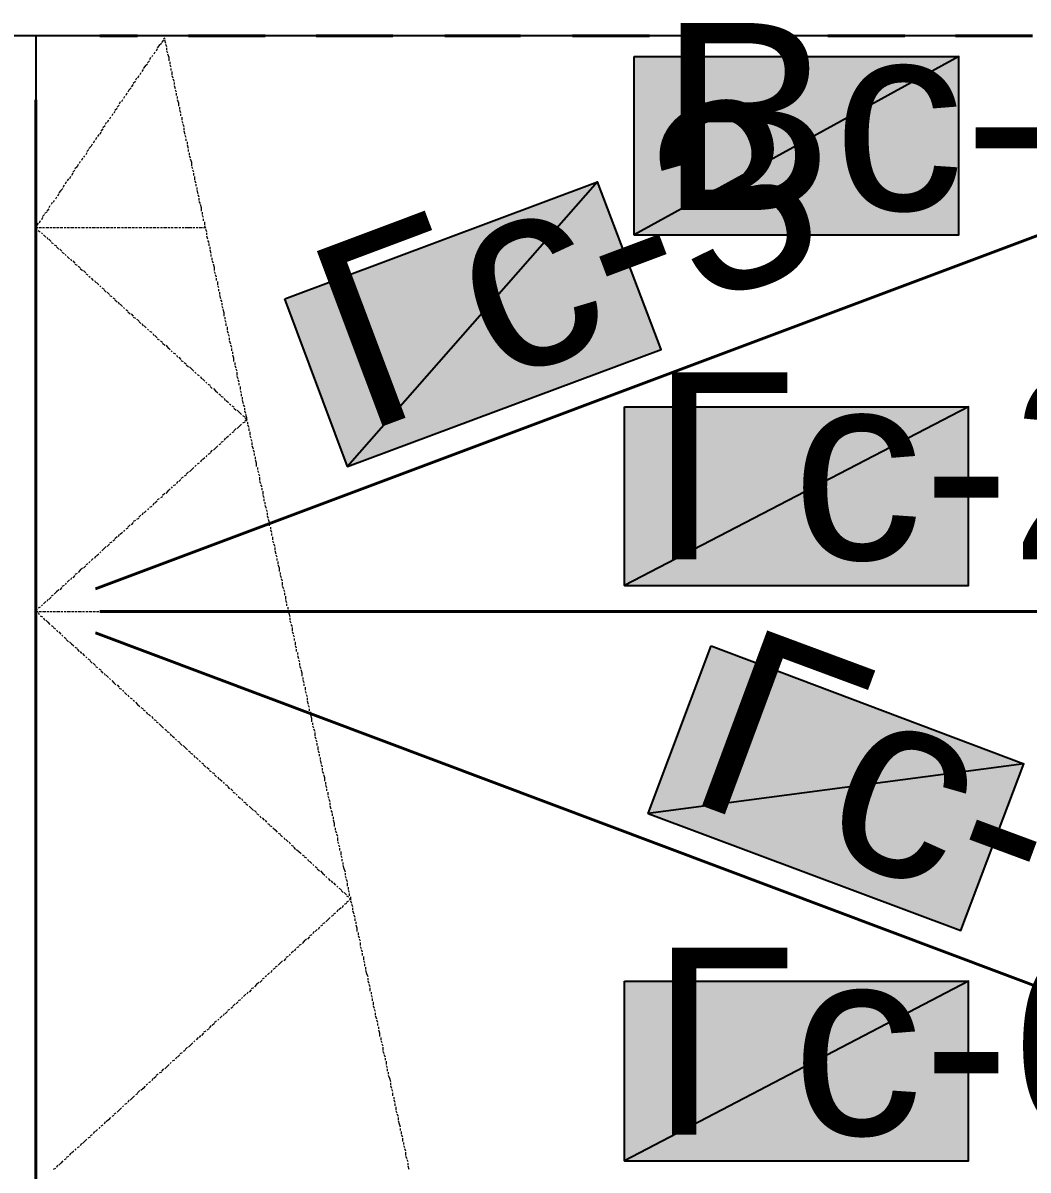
# Model space of a CAD drawing. Extents: x 8 to 21351, y 0 to 420.
# Drawn here: x 15902.33 to 15922, y 376.8 to 399.25 of the extents above; entities that cross this region are included whole.
import ezdxf

# ---------------------------------------------------------------- set-up
doc = ezdxf.new("R2010")
doc.units = 0
doc.styles.add('TEYPDFCAD_TEXT', font='arial.ttf')

msp = doc.modelspace()

# ---------------------------------------------------------------- hatches: boundary and pattern name
at = {"true_color": 0xffffff}
h = msp.add_hatch(color=0, dxfattribs=at)
h.paths.add_polyline_path([(15914.293, 398.589), (15920.643, 398.589), (15914.293, 395.097)])
h.paths.add_polyline_path([(15920.643, 398.589), (15914.293, 395.097), (15920.643, 395.097)])
h = msp.add_hatch(color=0, dxfattribs=at)
h.paths.add_polyline_path([(15907.456, 393.848), (15913.574, 396.134), (15908.684, 390.567)])
h.paths.add_polyline_path([(15913.574, 396.134), (15908.684, 390.567), (15914.822, 392.853)])
h = msp.add_hatch(color=0, dxfattribs=at)
h.paths.add_polyline_path([(15914.103, 391.731), (15920.834, 391.731), (15914.103, 388.239)])
h.paths.add_polyline_path([(15920.834, 391.731), (15914.103, 388.239), (15920.834, 388.239)])
h = msp.add_hatch(color=0, dxfattribs=at)
h.paths.add_polyline_path([(15915.796, 387.054), (15921.913, 384.746), (15914.568, 383.773)])
h.paths.add_polyline_path([(15921.913, 384.746), (15914.568, 383.773), (15920.686, 381.487)])
h = msp.add_hatch(color=0, dxfattribs=at)
h.paths.add_polyline_path([(15914.103, 380.492), (15920.834, 380.492), (15914.103, 376.978)])
h.paths.add_polyline_path([(15920.834, 380.492), (15914.103, 376.978), (15920.834, 376.978)])

# ---------------------------------------------------------------- linework, layer by layer
at = {"color": 7, "lineweight": 25}
for p, q in [((15918.082, 398.992), (15898.08, 398.992)), ((15902.588, 398.992), (15902.588, 385.593)), ((15920.58, 398.992), (15919.585, 398.992)), ((15902.588, 384.09), (15902.588, 383.074)), ((15902.588, 381.593), (15902.588, 361.59))]:
    msp.add_line(p, q, dxfattribs=at)
at = {"color": 7, "lineweight": 40}
for p, q in [((15904.578, 398.992), (15903.837, 398.992)), ((15907.075, 398.992), (15905.573, 398.992)), ((15909.573, 398.992), (15908.07, 398.992)), ((15912.071, 398.992), (15910.589, 398.992)), ((15914.59, 398.992), (15913.087, 398.992)), ((15917.087, 398.992), (15915.584, 398.992)), ((15919.585, 398.992), (15918.082, 398.992)), ((15922.083, 398.992), (15920.58, 398.992)), ((15931.417, 398.547), (15903.752, 388.175)), ((15902.588, 397.743), (15902.588, 310.219)), ((15931.332, 387.731), (15903.837, 387.731)), ((15931.417, 376.915), (15903.752, 387.308))]:
    msp.add_line(p, q, dxfattribs=at)
at = {"color": 7, "lineweight": 5}
for p, q in [((15905.086, 398.907), (15905.043, 398.865)), ((15905.107, 398.949), (15905.086, 398.928)), ((15905.107, 398.928), (15905.107, 398.949)), ((15905.128, 398.843), (15905.107, 398.907)), ((15904.916, 398.674), (15904.895, 398.632)), ((15904.959, 398.738), (15904.938, 398.695)), ((15905.001, 398.801), (15904.959, 398.759)), ((15905.043, 398.843), (15905.001, 398.801)), ((15905.149, 398.78), (15905.128, 398.822)), ((15905.149, 398.716), (15905.149, 398.759)), ((15905.17, 398.653), (15905.149, 398.695)), ((15904.768, 398.441), (15904.726, 398.399)), ((15904.811, 398.505), (15904.768, 398.462)), ((15904.832, 398.568), (15904.811, 398.526)), ((15904.874, 398.611), (15904.853, 398.589)), ((15905.192, 398.568), (15905.17, 398.632)), ((15905.192, 398.505), (15905.192, 398.568)), ((15905.213, 398.441), (15905.213, 398.484)), ((15904.641, 398.272), (15904.62, 398.23)), ((15904.684, 398.335), (15904.662, 398.293)), ((15904.726, 398.399), (15904.684, 398.357)), ((15905.234, 398.378), (15905.213, 398.42)), ((15905.234, 398.314), (15905.234, 398.357)), ((15905.255, 398.23), (15905.255, 398.293)), ((15904.493, 398.039), (15904.451, 397.997)), ((15904.535, 398.103), (15904.493, 398.06)), ((15904.557, 398.166), (15904.535, 398.124)), ((15904.599, 398.209), (15904.578, 398.166)), ((15905.276, 398.166), (15905.255, 398.209)), ((15905.297, 398.103), (15905.276, 398.145)), ((15905.297, 398.039), (15905.297, 398.081)), ((15905.319, 397.954), (15905.297, 398.018)), ((15904.324, 397.806), (15904.303, 397.764)), ((15904.366, 397.87), (15904.345, 397.827)), ((15904.408, 397.933), (15904.387, 397.891)), ((15904.451, 397.976), (15904.408, 397.933)), ((15905.34, 397.891), (15905.319, 397.933)), ((15905.34, 397.827), (15905.34, 397.87)), ((15905.361, 397.764), (15905.361, 397.806)), ((15904.176, 397.574), (15904.133, 397.531)), ((15904.218, 397.637), (15904.176, 397.595)), ((15904.239, 397.7), (15904.218, 397.658)), ((15904.281, 397.743), (15904.26, 397.7)), ((15905.382, 397.679), (15905.361, 397.743)), ((15905.382, 397.616), (15905.382, 397.679)), ((15905.403, 397.552), (15905.403, 397.595)), ((15904.006, 397.341), (15903.985, 397.298)), ((15904.049, 397.404), (15904.027, 397.362)), ((15904.091, 397.468), (15904.07, 397.425)), ((15904.133, 397.51), (15904.112, 397.489)), ((15905.424, 397.489), (15905.403, 397.531)), ((15905.424, 397.425), (15905.424, 397.468)), ((15905.446, 397.341), (15905.446, 397.404)), ((15905.467, 397.277), (15905.446, 397.319)), ((15903.858, 397.108), (15903.837, 397.065)), ((15903.9, 397.171), (15903.858, 397.129)), ((15903.943, 397.235), (15903.9, 397.192)), ((15903.964, 397.298), (15903.943, 397.256)), ((15905.488, 397.214), (15905.467, 397.256)), ((15905.488, 397.15), (15905.488, 397.192)), ((15905.509, 397.065), (15905.488, 397.129)), ((15903.689, 396.875), (15903.668, 396.833)), ((15903.731, 396.938), (15903.71, 396.896)), ((15903.773, 397.002), (15903.752, 396.96)), ((15903.816, 397.065), (15903.795, 397.023)), ((15905.53, 397.002), (15905.509, 397.044)), ((15905.53, 396.938), (15905.53, 396.981)), ((15905.551, 396.875), (15905.551, 396.917)), ((15903.583, 396.706), (15903.562, 396.663)), ((15903.625, 396.769), (15903.583, 396.727)), ((15903.668, 396.833), (15903.625, 396.79)), ((15905.573, 396.79), (15905.551, 396.854)), ((15905.573, 396.727), (15905.573, 396.769)), ((15905.594, 396.663), (15905.594, 396.706)), ((15903.392, 396.43), (15903.35, 396.388)), ((15903.414, 396.473), (15903.392, 396.43)), ((15903.456, 396.536), (15903.435, 396.494)), ((15903.498, 396.6), (15903.477, 396.557)), ((15903.541, 396.642), (15903.519, 396.621)), ((15905.615, 396.6), (15905.594, 396.642)), ((15905.636, 396.515), (15905.615, 396.579)), ((15905.636, 396.452), (15905.636, 396.515)), ((15905.657, 396.388), (15905.636, 396.43)), ((15903.223, 396.198), (15903.202, 396.155)), ((15903.265, 396.24), (15903.244, 396.198)), ((15903.308, 396.303), (15903.287, 396.261)), ((15903.35, 396.367), (15903.308, 396.325)), ((15905.678, 396.325), (15905.657, 396.367)), ((15905.678, 396.261), (15905.678, 396.303)), ((15905.7, 396.176), (15905.7, 396.24)), ((15903.117, 396.007), (15903.075, 395.965)), ((15903.138, 396.071), (15903.117, 396.028)), ((15903.181, 396.134), (15903.16, 396.092)), ((15905.721, 396.113), (15905.7, 396.155)), ((15905.721, 396.049), (15905.721, 396.092)), ((15905.742, 395.986), (15905.742, 396.028)), ((15902.948, 395.774), (15902.927, 395.732)), ((15902.99, 395.838), (15902.969, 395.796)), ((15903.033, 395.901), (15903.011, 395.859)), ((15903.075, 395.965), (15903.033, 395.923)), ((15905.763, 395.901), (15905.742, 395.965)), ((15905.784, 395.838), (15905.763, 395.88)), ((15905.784, 395.774), (15905.784, 395.817)), ((15905.805, 395.711), (15905.784, 395.753)), ((15902.8, 395.541), (15902.757, 395.52)), ((15902.842, 395.605), (15902.8, 395.563)), ((15902.863, 395.668), (15902.842, 395.626)), ((15902.906, 395.732), (15902.884, 395.69)), ((15905.827, 395.626), (15905.805, 395.69)), ((15905.827, 395.563), (15905.827, 395.626)), ((15905.848, 395.499), (15905.848, 395.541)), ((15902.63, 395.33), (15902.609, 395.288)), ((15902.673, 395.372), (15902.652, 395.33)), ((15902.715, 395.436), (15902.694, 395.393)), ((15902.757, 395.499), (15902.715, 395.457)), ((15905.869, 395.436), (15905.848, 395.478)), ((15905.869, 395.372), (15905.869, 395.414)), ((15905.89, 395.288), (15905.89, 395.351)), ((15902.588, 395.266), (15902.588, 395.245)), ((15902.588, 395.245), (15902.609, 395.203)), ((15902.588, 395.203), (15902.588, 395.245)), ((15902.588, 395.245), (15902.63, 395.245)), ((15902.588, 395.139), (15902.588, 395.182)), ((15902.588, 395.055), (15902.588, 395.118)), ((15902.63, 395.182), (15902.673, 395.16)), ((15902.652, 395.245), (15902.694, 395.245)), ((15902.694, 395.139), (15902.715, 395.118)), ((15902.715, 395.245), (15902.757, 395.245)), ((15902.736, 395.097), (15902.779, 395.055)), ((15902.779, 395.245), (15902.842, 395.245)), ((15902.863, 395.245), (15902.906, 395.245)), ((15902.927, 395.245), (15902.969, 395.245)), ((15902.99, 395.245), (15903.033, 395.245)), ((15903.054, 395.245), (15903.117, 395.245)), ((15903.138, 395.245), (15903.181, 395.245)), ((15903.202, 395.245), (15903.244, 395.245)), ((15903.265, 395.245), (15903.329, 395.245)), ((15903.35, 395.245), (15903.392, 395.245)), ((15903.414, 395.245), (15903.456, 395.245)), ((15903.477, 395.245), (15903.541, 395.245)), ((15903.562, 395.245), (15903.604, 395.245)), ((15903.625, 395.245), (15903.668, 395.245)), ((15903.689, 395.245), (15903.752, 395.245)), ((15903.773, 395.245), (15903.816, 395.245)), ((15903.837, 395.245), (15903.879, 395.245)), ((15903.9, 395.245), (15903.943, 395.245)), ((15903.964, 395.245), (15904.027, 395.245)), ((15904.049, 395.245), (15904.091, 395.245)), ((15904.112, 395.245), (15904.154, 395.245)), ((15904.176, 395.245), (15904.239, 395.245)), ((15904.26, 395.245), (15904.303, 395.245)), ((15904.324, 395.245), (15904.366, 395.245)), ((15904.387, 395.245), (15904.451, 395.245)), ((15904.472, 395.245), (15904.514, 395.245)), ((15904.535, 395.245), (15904.578, 395.245)), ((15904.599, 395.245), (15904.662, 395.245)), ((15904.684, 395.245), (15904.726, 395.245)), ((15904.747, 395.245), (15904.789, 395.245)), ((15904.811, 395.245), (15904.853, 395.245)), ((15904.874, 395.245), (15904.938, 395.245)), ((15904.959, 395.245), (15905.001, 395.245)), ((15905.022, 395.245), (15905.065, 395.245)), ((15905.086, 395.245), (15905.149, 395.245)), ((15905.17, 395.245), (15905.213, 395.245)), ((15905.234, 395.245), (15905.276, 395.245)), ((15905.297, 395.245), (15905.361, 395.245)), ((15905.382, 395.245), (15905.424, 395.245)), ((15905.446, 395.245), (15905.488, 395.245)), ((15905.509, 395.245), (15905.573, 395.245)), ((15905.573, 395.245), (15905.636, 395.245)), ((15905.657, 395.245), (15905.7, 395.245)), ((15905.721, 395.245), (15905.763, 395.245)), ((15905.784, 395.245), (15905.848, 395.245)), ((15905.869, 395.245), (15905.911, 395.245)), ((15905.911, 395.224), (15905.89, 395.266)), ((15905.932, 395.16), (15905.911, 395.203)), ((15905.932, 395.097), (15905.932, 395.139)), ((15905.954, 395.012), (15905.932, 395.076)), ((15902.588, 394.991), (15902.588, 395.055)), ((15902.588, 394.928), (15902.588, 394.97)), ((15902.588, 394.864), (15902.588, 394.906)), ((15902.8, 395.055), (15902.821, 395.012)), ((15902.842, 395.012), (15902.884, 394.97)), ((15902.884, 394.949), (15902.927, 394.928)), ((15902.948, 394.906), (15902.99, 394.885)), ((15902.99, 394.864), (15903.033, 394.822)), ((15905.975, 394.949), (15905.954, 394.991)), ((15905.975, 394.885), (15905.975, 394.928)), ((15905.996, 394.822), (15905.996, 394.864)), ((15902.588, 394.779), (15902.588, 394.843)), ((15902.588, 394.716), (15902.588, 394.758)), ((15902.588, 394.652), (15902.588, 394.695)), ((15902.588, 394.568), (15902.588, 394.631)), ((15903.054, 394.822), (15903.096, 394.779)), ((15903.096, 394.758), (15903.138, 394.737)), ((15903.16, 394.716), (15903.181, 394.695)), ((15903.202, 394.674), (15903.244, 394.631)), ((15903.265, 394.631), (15903.287, 394.589)), ((15906.017, 394.737), (15905.996, 394.801)), ((15906.017, 394.674), (15906.017, 394.716)), ((15906.038, 394.61), (15906.038, 394.652)), ((15902.588, 394.504), (15902.588, 394.547)), ((15902.588, 394.441), (15902.588, 394.483)), ((15902.588, 394.356), (15902.588, 394.42)), ((15903.308, 394.589), (15903.35, 394.547)), ((15903.35, 394.525), (15903.392, 394.504)), ((15903.414, 394.483), (15903.456, 394.462)), ((15903.456, 394.441), (15903.498, 394.399)), ((15903.519, 394.399), (15903.562, 394.356)), ((15906.059, 394.547), (15906.038, 394.589)), ((15906.081, 394.462), (15906.059, 394.525)), ((15906.081, 394.399), (15906.081, 394.462)), ((15902.588, 394.293), (15902.588, 394.335)), ((15902.588, 394.229), (15902.588, 394.271)), ((15902.588, 394.144), (15902.588, 394.208)), ((15903.562, 394.335), (15903.604, 394.314)), ((15903.625, 394.293), (15903.646, 394.271)), ((15903.668, 394.25), (15903.71, 394.208)), ((15903.731, 394.208), (15903.752, 394.166)), ((15906.102, 394.335), (15906.081, 394.377)), ((15906.123, 394.271), (15906.102, 394.314)), ((15906.123, 394.208), (15906.123, 394.25)), ((15906.144, 394.123), (15906.144, 394.187)), ((15902.588, 394.081), (15902.588, 394.144)), ((15902.588, 394.017), (15902.588, 394.06)), ((15902.588, 393.954), (15902.588, 393.996)), ((15903.773, 394.166), (15903.816, 394.123)), ((15903.837, 394.102), (15903.858, 394.081)), ((15903.879, 394.06), (15903.922, 394.039)), ((15903.922, 394.017), (15903.964, 393.975)), ((15903.985, 393.975), (15904.027, 393.933)), ((15906.165, 394.06), (15906.144, 394.102)), ((15906.165, 393.996), (15906.165, 394.039)), ((15906.186, 393.933), (15906.186, 393.975)), ((15902.588, 393.869), (15902.588, 393.933)), ((15902.588, 393.806), (15902.588, 393.848)), ((15902.588, 393.742), (15902.588, 393.785)), ((15904.027, 393.912), (15904.07, 393.89)), ((15904.091, 393.869), (15904.133, 393.848)), ((15904.133, 393.827), (15904.176, 393.785)), ((15904.197, 393.785), (15904.218, 393.742)), ((15904.239, 393.742), (15904.281, 393.7)), ((15906.208, 393.848), (15906.186, 393.912)), ((15906.229, 393.785), (15906.208, 393.827)), ((15906.229, 393.721), (15906.229, 393.764)), ((15902.588, 393.658), (15902.588, 393.721)), ((15902.588, 393.594), (15902.588, 393.637)), ((15902.588, 393.531), (15902.588, 393.573)), ((15902.588, 393.446), (15902.588, 393.51)), ((15904.303, 393.679), (15904.324, 393.658)), ((15904.345, 393.637), (15904.387, 393.615)), ((15904.387, 393.594), (15904.43, 393.552)), ((15904.451, 393.552), (15904.493, 393.51)), ((15906.25, 393.658), (15906.229, 393.7)), ((15906.271, 393.573), (15906.25, 393.637)), ((15906.271, 393.51), (15906.271, 393.573)), ((15902.588, 393.382), (15902.588, 393.425)), ((15902.588, 393.319), (15902.588, 393.361)), ((15902.588, 393.234), (15902.588, 393.298)), ((15904.493, 393.488), (15904.535, 393.467)), ((15904.557, 393.446), (15904.599, 393.425)), ((15904.599, 393.404), (15904.641, 393.361)), ((15904.662, 393.361), (15904.684, 393.319)), ((15904.705, 393.319), (15904.747, 393.277)), ((15906.292, 393.446), (15906.292, 393.488)), ((15906.313, 393.382), (15906.292, 393.425)), ((15906.313, 393.319), (15906.313, 393.361)), ((15906.335, 393.234), (15906.335, 393.298)), ((15902.588, 393.171), (15902.588, 393.234)), ((15902.588, 393.107), (15902.588, 393.15)), ((15902.588, 393.044), (15902.588, 393.086)), ((15904.768, 393.255), (15904.789, 393.234)), ((15904.811, 393.213), (15904.853, 393.192)), ((15904.874, 393.171), (15904.895, 393.128)), ((15904.916, 393.128), (15904.959, 393.086)), ((15904.959, 393.065), (15905.001, 393.044)), ((15906.356, 393.171), (15906.335, 393.213)), ((15906.377, 393.107), (15906.356, 393.15)), ((15906.377, 393.044), (15906.377, 393.086)), ((15902.588, 392.959), (15902.588, 393.023)), ((15902.588, 392.896), (15902.588, 392.938)), ((15902.588, 392.832), (15902.588, 392.874)), ((15905.022, 393.023), (15905.065, 393.002)), ((15905.065, 392.98), (15905.107, 392.938)), ((15905.128, 392.938), (15905.17, 392.896)), ((15905.17, 392.896), (15905.213, 392.853)), ((15905.234, 392.832), (15905.255, 392.811)), ((15906.398, 392.959), (15906.377, 393.023)), ((15906.419, 392.896), (15906.398, 392.938)), ((15906.419, 392.832), (15906.419, 392.874)), ((15902.588, 392.747), (15902.588, 392.811)), ((15902.588, 392.684), (15902.588, 392.726)), ((15902.588, 392.62), (15902.588, 392.663)), ((15905.276, 392.79), (15905.319, 392.769)), ((15905.34, 392.747), (15905.361, 392.705)), ((15905.382, 392.705), (15905.424, 392.663)), ((15905.424, 392.642), (15905.467, 392.62)), ((15906.44, 392.769), (15906.44, 392.811)), ((15906.462, 392.684), (15906.44, 392.747)), ((15906.462, 392.62), (15906.462, 392.684)), ((15902.588, 392.536), (15902.588, 392.599)), ((15902.588, 392.472), (15902.588, 392.515)), ((15902.588, 392.409), (15902.588, 392.451)), ((15902.588, 392.324), (15902.588, 392.388)), ((15905.488, 392.599), (15905.53, 392.578)), ((15905.53, 392.557), (15905.573, 392.515)), ((15905.594, 392.515), (15905.636, 392.472)), ((15905.636, 392.472), (15905.678, 392.43)), ((15905.7, 392.409), (15905.721, 392.388)), ((15906.483, 392.557), (15906.483, 392.599)), ((15906.504, 392.493), (15906.483, 392.536)), ((15906.525, 392.43), (15906.504, 392.472)), ((15906.525, 392.345), (15906.525, 392.409)), ((15902.588, 392.261), (15902.588, 392.324)), ((15902.588, 392.197), (15902.588, 392.239)), ((15902.588, 392.134), (15902.588, 392.176)), ((15905.742, 392.366), (15905.784, 392.345)), ((15905.805, 392.324), (15905.827, 392.282)), ((15905.848, 392.282), (15905.89, 392.239)), ((15905.911, 392.218), (15905.932, 392.197)), ((15905.954, 392.176), (15905.996, 392.155)), ((15906.546, 392.282), (15906.525, 392.324)), ((15906.567, 392.218), (15906.546, 392.261)), ((15906.567, 392.155), (15906.567, 392.197)), ((15902.588, 392.049), (15902.588, 392.113)), ((15902.588, 391.985), (15902.588, 392.028)), ((15902.588, 391.922), (15902.588, 391.964)), ((15905.996, 392.134), (15906.038, 392.091)), ((15906.059, 392.091), (15906.102, 392.049)), ((15906.102, 392.049), (15906.144, 392.007)), ((15906.165, 391.985), (15906.208, 391.964)), ((15906.208, 391.943), (15906.25, 391.922)), ((15906.589, 392.07), (15906.589, 392.134)), ((15906.61, 392.007), (15906.589, 392.049)), ((15906.61, 391.943), (15906.61, 391.985)), ((15902.588, 391.837), (15902.588, 391.901)), ((15902.588, 391.774), (15902.588, 391.816)), ((15902.588, 391.71), (15902.588, 391.753)), ((15906.271, 391.901), (15906.292, 391.858)), ((15906.313, 391.858), (15906.356, 391.816)), ((15906.377, 391.795), (15906.398, 391.774)), ((15906.419, 391.753), (15906.462, 391.731)), ((15906.462, 391.71), (15906.504, 391.668)), ((15906.631, 391.88), (15906.631, 391.922)), ((15906.652, 391.795), (15906.631, 391.858)), ((15906.673, 391.731), (15906.652, 391.774)), ((15906.673, 391.668), (15906.673, 391.71)), ((15902.588, 391.626), (15902.588, 391.689)), ((15902.588, 391.562), (15902.588, 391.604)), ((15902.588, 391.499), (15902.588, 391.541)), ((15906.525, 391.668), (15906.567, 391.626)), ((15906.567, 391.626), (15906.61, 391.583)), ((15906.631, 391.562), (15906.673, 391.541)), ((15906.694, 391.604), (15906.673, 391.647)), ((15906.673, 391.52), (15906.716, 391.499)), ((15906.716, 391.499), (15906.673, 391.456)), ((15906.716, 391.52), (15906.694, 391.583)), ((15906.716, 391.456), (15906.716, 391.52)), ((15902.588, 391.414), (15902.588, 391.478)), ((15902.588, 391.351), (15902.588, 391.414)), ((15902.588, 391.287), (15902.588, 391.329)), ((15902.588, 391.223), (15902.588, 391.266)), ((15906.504, 391.308), (15906.462, 391.266)), ((15906.567, 391.351), (15906.525, 391.308)), ((15906.61, 391.393), (15906.567, 391.351)), ((15906.673, 391.435), (15906.631, 391.414)), ((15906.737, 391.393), (15906.737, 391.435)), ((15906.758, 391.329), (15906.737, 391.372)), ((15906.758, 391.266), (15906.758, 391.308)), ((15902.588, 391.139), (15902.588, 391.202)), ((15902.588, 391.075), (15902.588, 391.118)), ((15902.588, 391.012), (15902.588, 391.054)), ((15906.25, 391.054), (15906.208, 391.033)), ((15906.292, 391.118), (15906.271, 391.075)), ((15906.356, 391.16), (15906.313, 391.118)), ((15906.398, 391.202), (15906.377, 391.181)), ((15906.462, 391.245), (15906.419, 391.223)), ((15906.779, 391.181), (15906.779, 391.245)), ((15906.8, 391.118), (15906.779, 391.16)), ((15906.821, 391.054), (15906.8, 391.096)), ((15906.821, 390.991), (15906.821, 391.033)), ((15902.588, 390.927), (15902.588, 390.991)), ((15902.588, 390.864), (15902.588, 390.906)), ((15902.588, 390.8), (15902.588, 390.842)), ((15905.996, 390.821), (15905.954, 390.8)), ((15906.038, 390.885), (15905.996, 390.842)), ((15906.102, 390.927), (15906.059, 390.885)), ((15906.144, 390.969), (15906.102, 390.927)), ((15906.208, 391.012), (15906.165, 390.991)), ((15906.843, 390.906), (15906.821, 390.969)), ((15906.864, 390.842), (15906.843, 390.885)), ((15906.864, 390.779), (15906.864, 390.821)), ((15902.588, 390.716), (15902.588, 390.779)), ((15902.588, 390.652), (15902.588, 390.694)), ((15902.588, 390.589), (15902.588, 390.631)), ((15905.721, 390.589), (15905.7, 390.567)), ((15905.784, 390.631), (15905.742, 390.61)), ((15905.827, 390.694), (15905.805, 390.652)), ((15905.89, 390.737), (15905.848, 390.694)), ((15905.932, 390.779), (15905.911, 390.758)), ((15906.885, 390.716), (15906.885, 390.758)), ((15906.906, 390.631), (15906.885, 390.694)), ((15906.906, 390.567), (15906.906, 390.631)), ((15902.588, 390.504), (15902.588, 390.567)), ((15902.588, 390.44), (15902.588, 390.504)), ((15902.588, 390.377), (15902.588, 390.419)), ((15905.53, 390.398), (15905.488, 390.377)), ((15905.573, 390.461), (15905.53, 390.419)), ((15905.636, 390.504), (15905.594, 390.461)), ((15905.678, 390.546), (15905.636, 390.504)), ((15906.927, 390.504), (15906.927, 390.546)), ((15906.948, 390.44), (15906.927, 390.483)), ((15906.97, 390.377), (15906.948, 390.419)), ((15902.588, 390.313), (15902.588, 390.356)), ((15902.588, 390.229), (15902.588, 390.292)), ((15902.588, 390.165), (15902.588, 390.207)), ((15902.588, 390.102), (15902.588, 390.144)), ((15905.255, 390.165), (15905.234, 390.144)), ((15905.319, 390.207), (15905.276, 390.186)), ((15905.361, 390.271), (15905.34, 390.229)), ((15905.424, 390.313), (15905.382, 390.271)), ((15905.467, 390.356), (15905.424, 390.334)), ((15906.97, 390.292), (15906.97, 390.356)), ((15906.991, 390.229), (15906.97, 390.271)), ((15907.012, 390.165), (15906.991, 390.207)), ((15907.012, 390.102), (15907.012, 390.144)), ((15902.588, 390.017), (15902.588, 390.08)), ((15902.588, 389.953), (15902.588, 389.996)), ((15902.588, 389.89), (15902.588, 389.932)), ((15905.001, 389.932), (15904.959, 389.911)), ((15905.065, 389.975), (15905.022, 389.953)), ((15905.107, 390.038), (15905.065, 389.996)), ((15905.17, 390.08), (15905.128, 390.038)), ((15905.213, 390.123), (15905.17, 390.08)), ((15907.033, 390.017), (15907.033, 390.08)), ((15907.054, 389.953), (15907.033, 389.996)), ((15907.054, 389.89), (15907.054, 389.932)), ((15902.588, 389.805), (15902.588, 389.869)), ((15902.588, 389.742), (15902.588, 389.784)), ((15902.588, 389.678), (15902.588, 389.721)), ((15904.747, 389.699), (15904.705, 389.657)), ((15904.789, 389.742), (15904.768, 389.721)), ((15904.853, 389.784), (15904.811, 389.763)), ((15904.895, 389.848), (15904.874, 389.805)), ((15904.959, 389.89), (15904.916, 389.848)), ((15907.075, 389.827), (15907.075, 389.869)), ((15907.097, 389.742), (15907.075, 389.805)), ((15907.118, 389.678), (15907.097, 389.721)), ((15902.588, 389.594), (15902.588, 389.657)), ((15902.588, 389.53), (15902.588, 389.594)), ((15902.588, 389.467), (15902.588, 389.509)), ((15904.493, 389.467), (15904.451, 389.424)), ((15904.535, 389.509), (15904.493, 389.488)), ((15904.599, 389.551), (15904.557, 389.53)), ((15904.641, 389.615), (15904.599, 389.572)), ((15904.684, 389.657), (15904.662, 389.615)), ((15907.118, 389.615), (15907.118, 389.657)), ((15907.139, 389.551), (15907.118, 389.594)), ((15907.16, 389.467), (15907.139, 389.53)), ((15907.16, 389.403), (15907.16, 389.467)), ((15902.588, 389.403), (15902.588, 389.445)), ((15902.588, 389.318), (15902.588, 389.382)), ((15902.588, 389.255), (15902.588, 389.297)), ((15904.281, 389.276), (15904.239, 389.234)), ((15904.324, 389.318), (15904.303, 389.297)), ((15904.387, 389.361), (15904.345, 389.34)), ((15904.43, 389.424), (15904.387, 389.382)), ((15907.181, 389.34), (15907.181, 389.382)), ((15907.202, 389.276), (15907.181, 389.318)), ((15907.202, 389.213), (15907.202, 389.255)), ((15902.588, 389.192), (15902.588, 389.234)), ((15902.588, 389.107), (15902.588, 389.17)), ((15902.588, 389.043), (15902.588, 389.086)), ((15902.588, 388.98), (15902.588, 389.022)), ((15904.027, 389.043), (15903.985, 389.001)), ((15904.07, 389.086), (15904.027, 389.065)), ((15904.133, 389.128), (15904.091, 389.107)), ((15904.176, 389.192), (15904.133, 389.149)), ((15904.218, 389.234), (15904.197, 389.192)), ((15907.224, 389.128), (15907.224, 389.192)), ((15907.245, 389.065), (15907.224, 389.107)), ((15907.266, 389.001), (15907.245, 389.043)), ((15902.588, 388.895), (15902.588, 388.959)), ((15902.588, 388.832), (15902.588, 388.874)), ((15902.588, 388.768), (15902.588, 388.81)), ((15903.752, 388.81), (15903.731, 388.768)), ((15903.816, 388.853), (15903.773, 388.81)), ((15903.858, 388.895), (15903.837, 388.874)), ((15903.922, 388.959), (15903.879, 388.916)), ((15903.964, 389.001), (15903.922, 388.959)), ((15907.266, 388.937), (15907.266, 388.98)), ((15907.287, 388.853), (15907.266, 388.916)), ((15907.308, 388.789), (15907.287, 388.832)), ((15902.588, 388.683), (15902.588, 388.747)), ((15902.588, 388.62), (15902.588, 388.683)), ((15902.588, 388.557), (15902.588, 388.599)), ((15903.498, 388.578), (15903.456, 388.535)), ((15903.562, 388.62), (15903.519, 388.578)), ((15903.604, 388.662), (15903.562, 388.641)), ((15903.646, 388.705), (15903.625, 388.683)), ((15903.71, 388.768), (15903.668, 388.726)), ((15907.308, 388.726), (15907.308, 388.768)), ((15907.329, 388.662), (15907.329, 388.705)), ((15907.351, 388.578), (15907.329, 388.641)), ((15907.351, 388.514), (15907.351, 388.578)), ((15902.588, 388.493), (15902.588, 388.535)), ((15902.588, 388.408), (15902.588, 388.472)), ((15902.588, 388.345), (15902.588, 388.387)), ((15903.244, 388.345), (15903.202, 388.303)), ((15903.287, 388.387), (15903.265, 388.345)), ((15903.35, 388.43), (15903.308, 388.387)), ((15903.392, 388.472), (15903.35, 388.451)), ((15903.456, 388.535), (15903.414, 388.493)), ((15907.372, 388.451), (15907.372, 388.493)), ((15907.393, 388.387), (15907.372, 388.43)), ((15907.414, 388.324), (15907.393, 388.366)), ((15902.588, 388.281), (15902.588, 388.324)), ((15902.588, 388.197), (15902.588, 388.26)), ((15902.588, 388.133), (15902.588, 388.175)), ((15903.033, 388.154), (15902.99, 388.112)), ((15903.096, 388.197), (15903.054, 388.154)), ((15903.138, 388.239), (15903.096, 388.218)), ((15903.181, 388.281), (15903.16, 388.26)), ((15907.414, 388.239), (15907.414, 388.303)), ((15907.435, 388.175), (15907.414, 388.218)), ((15907.456, 388.112), (15907.435, 388.154)), ((15902.588, 388.07), (15902.588, 388.112)), ((15902.588, 387.985), (15902.588, 388.048)), ((15902.588, 387.921), (15902.588, 387.964)), ((15902.588, 387.858), (15902.588, 387.9)), ((15902.779, 387.921), (15902.736, 387.879)), ((15902.821, 387.964), (15902.8, 387.921)), ((15902.884, 388.006), (15902.842, 387.964)), ((15902.927, 388.048), (15902.884, 388.027)), ((15902.99, 388.112), (15902.948, 388.07)), ((15907.456, 388.048), (15907.456, 388.091)), ((15907.478, 387.964), (15907.478, 388.027)), ((15907.499, 387.9), (15907.478, 387.943)), ((15902.588, 387.773), (15902.588, 387.837)), ((15902.609, 387.773), (15902.588, 387.731)), ((15902.588, 387.71), (15902.588, 387.773)), ((15902.588, 387.731), (15902.63, 387.731)), ((15902.588, 387.731), (15902.609, 387.71)), ((15902.588, 387.646), (15902.588, 387.689)), ((15902.673, 387.816), (15902.63, 387.795)), ((15902.63, 387.71), (15902.652, 387.667)), ((15902.652, 387.731), (15902.694, 387.731)), ((15902.715, 387.858), (15902.694, 387.837)), ((15902.715, 387.731), (15902.779, 387.731)), ((15902.8, 387.731), (15902.842, 387.731)), ((15902.863, 387.731), (15902.906, 387.731)), ((15902.927, 387.731), (15902.969, 387.731)), ((15902.99, 387.731), (15903.054, 387.731)), ((15903.075, 387.731), (15903.117, 387.731)), ((15903.138, 387.731), (15903.181, 387.731)), ((15903.202, 387.731), (15903.265, 387.731)), ((15903.287, 387.731), (15903.329, 387.731)), ((15903.35, 387.731), (15903.392, 387.731)), ((15903.414, 387.731), (15903.477, 387.731)), ((15903.498, 387.731), (15903.541, 387.731)), ((15903.562, 387.731), (15903.604, 387.731)), ((15903.625, 387.731), (15903.689, 387.731)), ((15903.71, 387.731), (15903.752, 387.731)), ((15903.773, 387.731), (15903.816, 387.731)), ((15903.837, 387.731), (15903.879, 387.731)), ((15903.9, 387.731), (15903.964, 387.731)), ((15903.985, 387.731), (15904.027, 387.731)), ((15904.049, 387.731), (15904.091, 387.731)), ((15904.112, 387.731), (15904.176, 387.731)), ((15904.197, 387.731), (15904.239, 387.731)), ((15904.26, 387.731), (15904.303, 387.731)), ((15904.324, 387.731), (15904.387, 387.731)), ((15904.408, 387.731), (15904.451, 387.731)), ((15904.472, 387.731), (15904.514, 387.731)), ((15904.535, 387.731), (15904.599, 387.731)), ((15904.599, 387.731), (15904.662, 387.731)), ((15904.684, 387.731), (15904.726, 387.731)), ((15904.747, 387.731), (15904.789, 387.731)), ((15904.811, 387.731), (15904.874, 387.731)), ((15904.895, 387.731), (15904.938, 387.731)), ((15904.959, 387.731), (15905.001, 387.731)), ((15905.022, 387.731), (15905.086, 387.731)), ((15905.107, 387.731), (15905.149, 387.731)), ((15905.17, 387.731), (15905.213, 387.731)), ((15905.234, 387.731), (15905.297, 387.731)), ((15905.319, 387.731), (15905.361, 387.731)), ((15905.382, 387.731), (15905.424, 387.731)), ((15905.446, 387.731), (15905.509, 387.731)), ((15905.509, 387.731), (15905.573, 387.731)), ((15905.594, 387.731), (15905.636, 387.731)), ((15905.657, 387.731), (15905.7, 387.731)), ((15905.721, 387.731), (15905.784, 387.731)), ((15905.805, 387.731), (15905.848, 387.731)), ((15905.869, 387.731), (15905.911, 387.731)), ((15905.932, 387.731), (15905.996, 387.731)), ((15906.017, 387.731), (15906.059, 387.731)), ((15906.081, 387.731), (15906.123, 387.731)), ((15906.144, 387.731), (15906.208, 387.731)), ((15906.229, 387.731), (15906.271, 387.731)), ((15906.292, 387.731), (15906.335, 387.731)), ((15906.356, 387.731), (15906.419, 387.731)), ((15906.419, 387.731), (15906.483, 387.731)), ((15906.504, 387.731), (15906.546, 387.731)), ((15906.567, 387.731), (15906.61, 387.731)), ((15906.631, 387.731), (15906.694, 387.731)), ((15906.716, 387.731), (15906.758, 387.731)), ((15906.779, 387.731), (15906.821, 387.731)), ((15906.843, 387.731), (15906.906, 387.731)), ((15906.927, 387.731), (15906.97, 387.731)), ((15906.991, 387.731), (15907.033, 387.731)), ((15907.054, 387.731), (15907.118, 387.731)), ((15907.139, 387.731), (15907.181, 387.731)), ((15907.202, 387.731), (15907.245, 387.731)), ((15907.266, 387.731), (15907.329, 387.731)), ((15907.329, 387.731), (15907.393, 387.731)), ((15907.414, 387.731), (15907.456, 387.731)), ((15907.478, 387.731), (15907.52, 387.731)), ((15907.499, 387.837), (15907.499, 387.879)), ((15907.52, 387.773), (15907.52, 387.816)), ((15907.541, 387.689), (15907.52, 387.752)), ((15907.562, 387.625), (15907.541, 387.689)), ((15902.588, 387.583), (15902.588, 387.625)), ((15902.588, 387.498), (15902.588, 387.562)), ((15902.588, 387.435), (15902.588, 387.477)), ((15902.673, 387.646), (15902.715, 387.625)), ((15902.736, 387.604), (15902.757, 387.562)), ((15902.779, 387.562), (15902.821, 387.519)), ((15902.821, 387.519), (15902.863, 387.477)), ((15902.884, 387.456), (15902.927, 387.435)), ((15907.562, 387.562), (15907.562, 387.604)), ((15907.583, 387.498), (15907.562, 387.541)), ((15907.605, 387.435), (15907.583, 387.477)), ((15902.588, 387.371), (15902.588, 387.413)), ((15902.588, 387.286), (15902.588, 387.35)), ((15902.588, 387.223), (15902.588, 387.265)), ((15902.927, 387.413), (15902.969, 387.392)), ((15902.99, 387.371), (15903.011, 387.329)), ((15903.033, 387.329), (15903.075, 387.286)), ((15903.096, 387.265), (15903.117, 387.244)), ((15903.138, 387.223), (15903.181, 387.202)), ((15907.605, 387.35), (15907.605, 387.413)), ((15907.626, 387.286), (15907.605, 387.329)), ((15907.647, 387.223), (15907.626, 387.265)), ((15902.588, 387.159), (15902.588, 387.202)), ((15902.588, 387.075), (15902.588, 387.138)), ((15902.588, 387.011), (15902.588, 387.054)), ((15903.181, 387.181), (15903.223, 387.138)), ((15903.244, 387.138), (15903.287, 387.096)), ((15903.287, 387.096), (15903.329, 387.054)), ((15903.35, 387.032), (15903.392, 387.011)), ((15907.647, 387.159), (15907.647, 387.202)), ((15907.668, 387.075), (15907.668, 387.138)), ((15907.689, 387.011), (15907.668, 387.054)), ((15902.588, 386.948), (15902.588, 386.99)), ((15902.588, 386.863), (15902.588, 386.927)), ((15902.588, 386.8), (15902.588, 386.863)), ((15902.588, 386.736), (15902.588, 386.779)), ((15903.392, 386.99), (15903.435, 386.948)), ((15903.456, 386.948), (15903.477, 386.906)), ((15903.498, 386.906), (15903.541, 386.863)), ((15903.562, 386.842), (15903.583, 386.821)), ((15903.604, 386.8), (15903.646, 386.779)), ((15907.689, 386.948), (15907.689, 386.99)), ((15907.71, 386.884), (15907.71, 386.927)), ((15907.732, 386.8), (15907.71, 386.863)), ((15907.753, 386.736), (15907.732, 386.779)), ((15902.588, 386.673), (15902.588, 386.715)), ((15902.588, 386.588), (15902.588, 386.651)), ((15902.588, 386.524), (15902.588, 386.567)), ((15903.646, 386.757), (15903.689, 386.715)), ((15903.71, 386.715), (15903.752, 386.673)), ((15903.752, 386.651), (15903.795, 386.63)), ((15903.816, 386.609), (15903.858, 386.588)), ((15903.858, 386.567), (15903.9, 386.524)), ((15907.753, 386.673), (15907.753, 386.715)), ((15907.774, 386.609), (15907.753, 386.651)), ((15907.795, 386.524), (15907.774, 386.588)), ((15902.588, 386.461), (15902.588, 386.503)), ((15902.588, 386.376), (15902.588, 386.44)), ((15902.588, 386.313), (15902.588, 386.355)), ((15903.922, 386.524), (15903.943, 386.482)), ((15903.964, 386.482), (15904.006, 386.44)), ((15904.027, 386.419), (15904.049, 386.397)), ((15904.07, 386.376), (15904.112, 386.334)), ((15904.112, 386.334), (15904.154, 386.292)), ((15907.795, 386.461), (15907.795, 386.524)), ((15907.816, 386.397), (15907.816, 386.44)), ((15907.837, 386.334), (15907.816, 386.376)), ((15902.588, 386.249), (15902.588, 386.292)), ((15902.588, 386.165), (15902.588, 386.228)), ((15902.588, 386.101), (15902.588, 386.144)), ((15904.176, 386.292), (15904.218, 386.249)), ((15904.218, 386.228), (15904.26, 386.207)), ((15904.281, 386.186), (15904.303, 386.165)), ((15904.324, 386.144), (15904.366, 386.101)), ((15904.387, 386.101), (15904.408, 386.059)), ((15907.837, 386.271), (15907.837, 386.313)), ((15907.859, 386.186), (15907.859, 386.249)), ((15907.88, 386.122), (15907.859, 386.165)), ((15907.901, 386.059), (15907.88, 386.101)), ((15902.588, 386.038), (15902.588, 386.08)), ((15902.588, 385.953), (15902.588, 386.017)), ((15902.588, 385.889), (15902.588, 385.953)), ((15902.588, 385.826), (15902.588, 385.868)), ((15904.43, 386.038), (15904.472, 386.017)), ((15904.493, 385.995), (15904.514, 385.974)), ((15904.535, 385.953), (15904.578, 385.911)), ((15904.578, 385.911), (15904.62, 385.868)), ((15907.901, 385.995), (15907.901, 386.038)), ((15907.922, 385.911), (15907.901, 385.974)), ((15907.943, 385.847), (15907.922, 385.889)), ((15902.588, 385.762), (15902.588, 385.805)), ((15902.588, 385.678), (15902.588, 385.741)), ((15902.588, 385.614), (15902.588, 385.657)), ((15904.641, 385.847), (15904.684, 385.826)), ((15904.684, 385.805), (15904.726, 385.784)), ((15904.747, 385.762), (15904.768, 385.72)), ((15904.789, 385.72), (15904.832, 385.678)), ((15904.853, 385.678), (15904.874, 385.635)), ((15907.943, 385.784), (15907.943, 385.826)), ((15907.964, 385.72), (15907.964, 385.762)), ((15907.986, 385.635), (15907.964, 385.699)), ((15902.588, 385.551), (15902.588, 385.593)), ((15902.588, 385.466), (15902.588, 385.53)), ((15902.588, 385.403), (15902.588, 385.445)), ((15904.895, 385.614), (15904.938, 385.593)), ((15904.938, 385.572), (15904.98, 385.551)), ((15905.001, 385.53), (15905.043, 385.487)), ((15905.043, 385.487), (15905.086, 385.445)), ((15905.107, 385.424), (15905.149, 385.403)), ((15907.986, 385.572), (15907.986, 385.635)), ((15908.007, 385.509), (15908.007, 385.551)), ((15908.028, 385.445), (15908.007, 385.487)), ((15908.049, 385.382), (15908.028, 385.424)), ((15902.588, 385.339), (15902.588, 385.382)), ((15902.588, 385.255), (15902.588, 385.318)), ((15902.588, 385.191), (15902.588, 385.233)), ((15905.149, 385.382), (15905.192, 385.36)), ((15905.213, 385.339), (15905.234, 385.297)), ((15905.255, 385.297), (15905.297, 385.255)), ((15905.319, 385.233), (15905.34, 385.212)), ((15908.049, 385.297), (15908.049, 385.36)), ((15908.07, 385.233), (15908.049, 385.276)), ((15908.091, 385.17), (15908.07, 385.212)), ((15902.588, 385.127), (15902.588, 385.17)), ((15902.588, 385.043), (15902.588, 385.106)), ((15902.588, 384.979), (15902.588, 385.043)), ((15905.361, 385.191), (15905.403, 385.17)), ((15905.403, 385.149), (15905.446, 385.106)), ((15905.467, 385.106), (15905.509, 385.064)), ((15905.509, 385.064), (15905.551, 385.022)), ((15905.573, 385), (15905.615, 384.979)), ((15908.091, 385.106), (15908.091, 385.149)), ((15908.113, 385.022), (15908.113, 385.085)), ((15908.134, 384.958), (15908.113, 385)), ((15902.588, 384.916), (15902.588, 384.958)), ((15902.588, 384.852), (15902.588, 384.895)), ((15902.588, 384.768), (15902.588, 384.831)), ((15902.588, 384.704), (15902.588, 384.746)), ((15905.615, 384.958), (15905.657, 384.937)), ((15905.678, 384.916), (15905.7, 384.873)), ((15905.721, 384.873), (15905.763, 384.831)), ((15905.784, 384.81), (15905.805, 384.789)), ((15905.827, 384.768), (15905.869, 384.746)), ((15908.134, 384.895), (15908.134, 384.937)), ((15908.155, 384.831), (15908.155, 384.873)), ((15908.176, 384.746), (15908.155, 384.81)), ((15902.588, 384.641), (15902.588, 384.683)), ((15902.588, 384.556), (15902.588, 384.62)), ((15902.588, 384.492), (15902.588, 384.535)), ((15905.869, 384.725), (15905.911, 384.683)), ((15905.932, 384.683), (15905.975, 384.641)), ((15905.975, 384.62), (15906.017, 384.598)), ((15906.038, 384.577), (15906.081, 384.556)), ((15906.081, 384.535), (15906.123, 384.492)), ((15908.197, 384.683), (15908.176, 384.725)), ((15908.197, 384.62), (15908.197, 384.662)), ((15908.218, 384.556), (15908.197, 384.598)), ((15908.24, 384.471), (15908.218, 384.535)), ((15902.588, 384.429), (15902.588, 384.471)), ((15902.588, 384.344), (15902.588, 384.408)), ((15902.588, 384.281), (15902.588, 384.323)), ((15906.144, 384.492), (15906.165, 384.45)), ((15906.186, 384.45), (15906.229, 384.408)), ((15906.25, 384.387), (15906.271, 384.365)), ((15906.292, 384.344), (15906.335, 384.323)), ((15906.335, 384.302), (15906.377, 384.26)), ((15908.24, 384.408), (15908.24, 384.471)), ((15908.261, 384.344), (15908.261, 384.387)), ((15908.282, 384.281), (15908.261, 384.323)), ((15902.588, 384.217), (15902.588, 384.26)), ((15902.588, 384.133), (15902.588, 384.196)), ((15902.588, 384.069), (15902.588, 384.133)), ((15906.398, 384.26), (15906.44, 384.217)), ((15906.44, 384.196), (15906.483, 384.175)), ((15906.504, 384.154), (15906.525, 384.133)), ((15906.546, 384.111), (15906.589, 384.069)), ((15908.282, 384.217), (15908.282, 384.26)), ((15908.303, 384.133), (15908.303, 384.196)), ((15908.324, 384.069), (15908.303, 384.111)), ((15902.588, 384.006), (15902.588, 384.048)), ((15902.588, 383.942), (15902.588, 383.985)), ((15902.588, 383.858), (15902.588, 383.921)), ((15906.61, 384.069), (15906.631, 384.027)), ((15906.652, 384.006), (15906.694, 383.985)), ((15906.694, 383.963), (15906.737, 383.942)), ((15906.758, 383.921), (15906.8, 383.879)), ((15906.8, 383.879), (15906.843, 383.836)), ((15908.345, 384.006), (15908.324, 384.048)), ((15908.345, 383.942), (15908.345, 383.985)), ((15908.367, 383.858), (15908.345, 383.921)), ((15902.588, 383.794), (15902.588, 383.836)), ((15902.588, 383.73), (15902.588, 383.773)), ((15902.588, 383.646), (15902.588, 383.709)), ((15902.588, 383.582), (15902.588, 383.625)), ((15906.864, 383.836), (15906.906, 383.794)), ((15906.906, 383.773), (15906.948, 383.752)), ((15906.97, 383.73), (15906.991, 383.688)), ((15907.012, 383.688), (15907.054, 383.646)), ((15907.075, 383.646), (15907.097, 383.603)), ((15908.388, 383.794), (15908.367, 383.836)), ((15908.388, 383.73), (15908.388, 383.773)), ((15908.409, 383.667), (15908.409, 383.709)), ((15908.43, 383.582), (15908.409, 383.646)), ((15902.588, 383.519), (15902.588, 383.561)), ((15902.588, 383.434), (15902.588, 383.498)), ((15902.588, 383.371), (15902.588, 383.413)), ((15907.118, 383.582), (15907.16, 383.561)), ((15907.16, 383.54), (15907.202, 383.519)), ((15907.224, 383.498), (15907.266, 383.455)), ((15907.266, 383.455), (15907.308, 383.413)), ((15908.43, 383.519), (15908.43, 383.582)), ((15908.451, 383.455), (15908.451, 383.498)), ((15908.472, 383.392), (15908.451, 383.434)), ((15902.588, 383.307), (15902.588, 383.349)), ((15902.588, 383.223), (15902.588, 383.286)), ((15902.588, 383.159), (15902.588, 383.223)), ((15907.329, 383.392), (15907.372, 383.371)), ((15907.372, 383.349), (15907.414, 383.328)), ((15907.435, 383.307), (15907.456, 383.265)), ((15907.478, 383.265), (15907.52, 383.223)), ((15907.541, 383.223), (15907.562, 383.18)), ((15908.494, 383.328), (15908.472, 383.371)), ((15908.494, 383.244), (15908.494, 383.307)), ((15908.515, 383.18), (15908.494, 383.223)), ((15902.588, 383.096), (15902.588, 383.138)), ((15902.588, 383.032), (15902.588, 383.074)), ((15902.588, 382.947), (15902.588, 383.011)), ((15907.583, 383.159), (15907.626, 383.138)), ((15907.626, 383.117), (15907.668, 383.074)), ((15907.689, 383.074), (15907.732, 383.032)), ((15907.732, 383.032), (15907.774, 382.99)), ((15907.795, 382.968), (15907.837, 382.947)), ((15908.536, 383.117), (15908.515, 383.159)), ((15908.536, 383.053), (15908.536, 383.096)), ((15908.557, 382.968), (15908.557, 383.032)), ((15902.588, 382.884), (15902.588, 382.926)), ((15902.588, 382.82), (15902.588, 382.863)), ((15902.588, 382.736), (15902.588, 382.799)), ((15907.837, 382.926), (15907.88, 382.905)), ((15907.901, 382.884), (15907.922, 382.841)), ((15907.943, 382.841), (15907.986, 382.799)), ((15908.007, 382.778), (15908.028, 382.757)), ((15908.049, 382.736), (15908.091, 382.714)), ((15908.578, 382.905), (15908.557, 382.947)), ((15908.578, 382.841), (15908.578, 382.884)), ((15908.599, 382.778), (15908.599, 382.82)), ((15908.621, 382.693), (15908.599, 382.757)), ((15902.588, 382.672), (15902.588, 382.714)), ((15902.588, 382.609), (15902.588, 382.651)), ((15902.588, 382.524), (15902.588, 382.587)), ((15902.588, 382.46), (15902.588, 382.503)), ((15908.091, 382.693), (15908.134, 382.651)), ((15908.155, 382.651), (15908.197, 382.609)), ((15908.197, 382.609), (15908.24, 382.566)), ((15908.261, 382.545), (15908.282, 382.524)), ((15908.303, 382.503), (15908.345, 382.46)), ((15908.642, 382.63), (15908.621, 382.693)), ((15908.642, 382.566), (15908.642, 382.609)), ((15908.663, 382.503), (15908.642, 382.545)), ((15902.588, 382.397), (15902.588, 382.439)), ((15902.588, 382.312), (15902.588, 382.376)), ((15902.588, 382.249), (15902.588, 382.312)), ((15908.367, 382.46), (15908.388, 382.418)), ((15908.409, 382.418), (15908.451, 382.376)), ((15908.472, 382.355), (15908.494, 382.334)), ((15908.515, 382.312), (15908.557, 382.291)), ((15908.684, 382.439), (15908.663, 382.482)), ((15908.684, 382.355), (15908.684, 382.418)), ((15908.705, 382.291), (15908.705, 382.334)), ((15902.588, 382.185), (15902.588, 382.228)), ((15902.588, 382.122), (15902.588, 382.164)), ((15902.588, 382.037), (15902.588, 382.101)), ((15908.557, 382.27), (15908.599, 382.228)), ((15908.621, 382.228), (15908.663, 382.185)), ((15908.663, 382.164), (15908.705, 382.143)), ((15908.705, 382.058), (15908.663, 382.037)), ((15908.726, 382.228), (15908.705, 382.27)), ((15908.726, 382.164), (15908.726, 382.207)), ((15908.726, 382.122), (15908.748, 382.101)), ((15908.748, 382.101), (15908.726, 382.079)), ((15908.748, 382.079), (15908.748, 382.143)), ((15908.769, 382.016), (15908.748, 382.058)), ((15902.588, 381.974), (15902.588, 382.016)), ((15902.588, 381.91), (15902.588, 381.952)), ((15902.588, 381.825), (15902.588, 381.889)), ((15908.494, 381.889), (15908.472, 381.847)), ((15908.557, 381.931), (15908.515, 381.889)), ((15908.599, 381.974), (15908.578, 381.931)), ((15908.663, 382.016), (15908.621, 381.995)), ((15908.79, 381.952), (15908.769, 381.995)), ((15908.79, 381.889), (15908.79, 381.931)), ((15908.811, 381.804), (15908.79, 381.868)), ((15902.588, 381.762), (15902.588, 381.804)), ((15902.588, 381.699), (15902.588, 381.741)), ((15902.588, 381.614), (15902.588, 381.677)), ((15908.24, 381.635), (15908.197, 381.614)), ((15908.303, 381.699), (15908.261, 381.656)), ((15908.345, 381.741), (15908.303, 381.699)), ((15908.409, 381.783), (15908.367, 381.762)), ((15908.451, 381.825), (15908.409, 381.804)), ((15908.832, 381.741), (15908.811, 381.783)), ((15908.832, 381.677), (15908.832, 381.72)), ((15908.853, 381.614), (15908.853, 381.656)), ((15902.588, 381.55), (15902.588, 381.593)), ((15902.588, 381.487), (15902.588, 381.529)), ((15902.588, 381.402), (15902.588, 381.466)), ((15902.588, 381.339), (15902.588, 381.402)), ((15907.986, 381.402), (15907.943, 381.381)), ((15908.028, 381.466), (15908.007, 381.423)), ((15908.091, 381.508), (15908.049, 381.466)), ((15908.134, 381.55), (15908.113, 381.508)), ((15908.197, 381.593), (15908.155, 381.571)), ((15908.875, 381.529), (15908.853, 381.593)), ((15908.875, 381.466), (15908.875, 381.529)), ((15908.896, 381.402), (15908.896, 381.444)), ((15908.917, 381.339), (15908.896, 381.381)), ((15902.588, 381.275), (15902.588, 381.317)), ((15902.588, 381.212), (15902.588, 381.254)), ((15902.588, 381.127), (15902.588, 381.19)), ((15907.732, 381.169), (15907.689, 381.148)), ((15907.774, 381.212), (15907.732, 381.19)), ((15907.837, 381.275), (15907.795, 381.233)), ((15907.88, 381.317), (15907.837, 381.275)), ((15907.943, 381.36), (15907.901, 381.317)), ((15908.938, 381.275), (15908.917, 381.317)), ((15908.938, 381.19), (15908.938, 381.254)), ((15908.959, 381.127), (15908.938, 381.169)), ((15902.588, 381.063), (15902.588, 381.106)), ((15902.588, 381), (15902.588, 381.042)), ((15902.588, 380.915), (15902.588, 380.979)), ((15907.478, 380.937), (15907.435, 380.894)), ((15907.52, 380.979), (15907.478, 380.958)), ((15907.562, 381.021), (15907.541, 381)), ((15907.626, 381.085), (15907.583, 381.042)), ((15907.668, 381.127), (15907.647, 381.085)), ((15908.98, 381.063), (15908.959, 381.106)), ((15908.98, 381), (15908.98, 381.042)), ((15909.002, 380.915), (15909.002, 380.979)), ((15902.588, 380.852), (15902.588, 380.894)), ((15902.588, 380.788), (15902.588, 380.831)), ((15902.588, 380.704), (15902.588, 380.767)), ((15907.266, 380.746), (15907.224, 380.725)), ((15907.308, 380.788), (15907.266, 380.767)), ((15907.372, 380.852), (15907.329, 380.81)), ((15907.414, 380.894), (15907.372, 380.852)), ((15909.023, 380.852), (15909.002, 380.894)), ((15909.023, 380.788), (15909.023, 380.831)), ((15909.044, 380.725), (15909.044, 380.767)), ((15902.588, 380.64), (15902.588, 380.682)), ((15902.588, 380.577), (15902.588, 380.619)), ((15902.588, 380.492), (15902.588, 380.555)), ((15902.588, 380.428), (15902.588, 380.492)), ((15907.012, 380.513), (15906.97, 380.471)), ((15907.054, 380.555), (15907.012, 380.534)), ((15907.097, 380.598), (15907.075, 380.577)), ((15907.16, 380.661), (15907.118, 380.619)), ((15907.202, 380.704), (15907.181, 380.661)), ((15909.065, 380.64), (15909.044, 380.704)), ((15909.086, 380.577), (15909.065, 380.64)), ((15909.086, 380.513), (15909.086, 380.555)), ((15909.107, 380.45), (15909.086, 380.492)), ((15902.588, 380.365), (15902.588, 380.407)), ((15902.588, 380.301), (15902.588, 380.344)), ((15902.588, 380.217), (15902.588, 380.28)), ((15906.737, 380.28), (15906.716, 380.238)), ((15906.8, 380.323), (15906.758, 380.28)), ((15906.843, 380.365), (15906.8, 380.344)), ((15906.906, 380.428), (15906.864, 380.386)), ((15906.948, 380.471), (15906.906, 380.428)), ((15909.129, 380.386), (15909.107, 380.428)), ((15909.129, 380.301), (15909.129, 380.365)), ((15909.15, 380.238), (15909.15, 380.28)), ((15902.588, 380.153), (15902.588, 380.196)), ((15902.588, 380.09), (15902.588, 380.132)), ((15902.588, 380.005), (15902.588, 380.069)), ((15906.483, 380.048), (15906.44, 380.005)), ((15906.546, 380.09), (15906.504, 380.048)), ((15906.589, 380.132), (15906.546, 380.111)), ((15906.631, 380.174), (15906.61, 380.153)), ((15906.694, 380.238), (15906.652, 380.196)), ((15909.171, 380.174), (15909.15, 380.217)), ((15909.171, 380.111), (15909.171, 380.153)), ((15909.192, 380.026), (15909.192, 380.09)), ((15902.588, 379.942), (15902.588, 379.984)), ((15902.588, 379.878), (15902.588, 379.921)), ((15902.588, 379.793), (15902.588, 379.857)), ((15906.229, 379.815), (15906.186, 379.772)), ((15906.271, 379.857), (15906.25, 379.815)), ((15906.335, 379.899), (15906.292, 379.857)), ((15906.377, 379.942), (15906.335, 379.921)), ((15906.44, 379.984), (15906.398, 379.963)), ((15909.213, 379.963), (15909.192, 380.005)), ((15909.234, 379.899), (15909.213, 379.942)), ((15909.234, 379.836), (15909.234, 379.878)), ((15909.256, 379.751), (15909.234, 379.815)), ((15902.588, 379.73), (15902.588, 379.772)), ((15902.588, 379.666), (15902.588, 379.709)), ((15902.588, 379.582), (15902.588, 379.645)), ((15906.017, 379.624), (15905.975, 379.582)), ((15906.081, 379.666), (15906.038, 379.624)), ((15906.123, 379.709), (15906.081, 379.688)), ((15906.165, 379.751), (15906.144, 379.73)), ((15909.277, 379.688), (15909.256, 379.73)), ((15909.277, 379.624), (15909.277, 379.666)), ((15909.298, 379.561), (15909.298, 379.603)), ((15902.588, 379.518), (15902.588, 379.582)), ((15902.588, 379.455), (15902.588, 379.497)), ((15902.588, 379.391), (15902.588, 379.434)), ((15902.588, 379.307), (15902.588, 379.37)), ((15905.763, 379.391), (15905.721, 379.349)), ((15905.805, 379.434), (15905.784, 379.391)), ((15905.869, 379.476), (15905.827, 379.434)), ((15905.911, 379.518), (15905.869, 379.497)), ((15905.975, 379.561), (15905.932, 379.539)), ((15909.319, 379.476), (15909.298, 379.539)), ((15909.319, 379.413), (15909.319, 379.476)), ((15909.34, 379.349), (15909.34, 379.391)), ((15902.588, 379.243), (15902.588, 379.285)), ((15902.588, 379.18), (15902.588, 379.222)), ((15902.588, 379.095), (15902.588, 379.158)), ((15905.509, 379.137), (15905.467, 379.116)), ((15905.551, 379.201), (15905.509, 379.158)), ((15905.615, 379.243), (15905.573, 379.201)), ((15905.657, 379.285), (15905.615, 379.243)), ((15905.7, 379.328), (15905.678, 379.307)), ((15909.361, 379.285), (15909.34, 379.328)), ((15909.383, 379.222), (15909.361, 379.264)), ((15909.383, 379.137), (15909.383, 379.201)), ((15902.588, 379.031), (15902.588, 379.074)), ((15902.588, 378.968), (15902.588, 379.01)), ((15902.588, 378.883), (15902.588, 378.947)), ((15905.297, 378.947), (15905.255, 378.926)), ((15905.34, 379.01), (15905.319, 378.968)), ((15905.403, 379.053), (15905.361, 379.01)), ((15905.446, 379.095), (15905.403, 379.074)), ((15909.404, 379.074), (15909.383, 379.116)), ((15909.425, 379.01), (15909.404, 379.053)), ((15909.425, 378.947), (15909.425, 378.989)), ((15909.446, 378.862), (15909.446, 378.926)), ((15902.588, 378.82), (15902.588, 378.862)), ((15902.588, 378.756), (15902.588, 378.799)), ((15902.588, 378.672), (15902.588, 378.735)), ((15905.043, 378.714), (15905.001, 378.693)), ((15905.086, 378.777), (15905.043, 378.735)), ((15905.149, 378.82), (15905.107, 378.777)), ((15905.192, 378.862), (15905.149, 378.82)), ((15905.234, 378.904), (15905.213, 378.883)), ((15909.467, 378.799), (15909.446, 378.841)), ((15909.467, 378.735), (15909.467, 378.777)), ((15909.488, 378.672), (15909.488, 378.714)), ((15902.588, 378.608), (15902.588, 378.672)), ((15902.588, 378.545), (15902.588, 378.587)), ((15902.588, 378.481), (15902.588, 378.524)), ((15904.768, 378.481), (15904.747, 378.46)), ((15904.832, 378.524), (15904.789, 378.502)), ((15904.874, 378.587), (15904.853, 378.545)), ((15904.938, 378.629), (15904.895, 378.587)), ((15904.98, 378.672), (15904.938, 378.65)), ((15909.51, 378.587), (15909.488, 378.65)), ((15909.531, 378.524), (15909.51, 378.587)), ((15909.531, 378.46), (15909.531, 378.502)), ((15902.588, 378.396), (15902.588, 378.46)), ((15902.588, 378.333), (15902.588, 378.375)), ((15902.588, 378.269), (15902.588, 378.312)), ((15902.588, 378.185), (15902.588, 378.248)), ((15904.514, 378.248), (15904.472, 378.206)), ((15904.578, 378.291), (15904.535, 378.269)), ((15904.62, 378.354), (15904.578, 378.312)), ((15904.684, 378.396), (15904.641, 378.354)), ((15904.726, 378.439), (15904.684, 378.396)), ((15909.552, 378.396), (15909.531, 378.439)), ((15909.573, 378.333), (15909.552, 378.375)), ((15909.573, 378.248), (15909.573, 378.312)), ((15902.588, 378.121), (15902.588, 378.164)), ((15902.588, 378.058), (15902.588, 378.1)), ((15902.588, 377.973), (15902.588, 378.037)), ((15904.26, 378.015), (15904.218, 377.973)), ((15904.303, 378.058), (15904.281, 378.037)), ((15904.366, 378.1), (15904.324, 378.079)), ((15904.408, 378.164), (15904.387, 378.121)), ((15904.472, 378.206), (15904.43, 378.164)), ((15909.594, 378.185), (15909.594, 378.227)), ((15909.615, 378.121), (15909.594, 378.164)), ((15909.615, 378.058), (15909.615, 378.1)), ((15909.637, 377.973), (15909.637, 378.037)), ((15902.588, 377.91), (15902.588, 377.952)), ((15902.588, 377.846), (15902.588, 377.889)), ((15902.588, 377.762), (15902.588, 377.825)), ((15904.049, 377.825), (15904.006, 377.783)), ((15904.112, 377.867), (15904.07, 377.846)), ((15904.154, 377.91), (15904.112, 377.889)), ((15904.218, 377.973), (15904.176, 377.931)), ((15909.658, 377.91), (15909.637, 377.952)), ((15909.679, 377.846), (15909.658, 377.889)), ((15909.679, 377.783), (15909.679, 377.825)), ((15902.588, 377.698), (15902.588, 377.762)), ((15902.588, 377.635), (15902.588, 377.677)), ((15902.588, 377.571), (15902.588, 377.613)), ((15903.795, 377.592), (15903.752, 377.55)), ((15903.837, 377.635), (15903.816, 377.613)), ((15903.9, 377.677), (15903.858, 377.656)), ((15903.943, 377.74), (15903.922, 377.698)), ((15904.006, 377.783), (15903.964, 377.74)), ((15909.7, 377.698), (15909.679, 377.762)), ((15909.721, 377.635), (15909.7, 377.698)), ((15909.721, 377.571), (15909.721, 377.613)), ((15902.588, 377.486), (15902.588, 377.55)), ((15902.588, 377.423), (15902.588, 377.465)), ((15902.588, 377.359), (15902.588, 377.402)), ((15903.541, 377.359), (15903.498, 377.317)), ((15903.583, 377.402), (15903.541, 377.359)), ((15903.646, 377.444), (15903.604, 377.423)), ((15903.689, 377.486), (15903.646, 377.465)), ((15903.731, 377.55), (15903.71, 377.507)), ((15909.742, 377.507), (15909.742, 377.55)), ((15909.764, 377.444), (15909.742, 377.486)), ((15909.764, 377.359), (15909.764, 377.423)), ((15902.588, 377.275), (15902.588, 377.338)), ((15902.588, 377.211), (15902.588, 377.253)), ((15902.588, 377.148), (15902.588, 377.19)), ((15902.588, 377.063), (15902.588, 377.127)), ((15903.265, 377.127), (15903.244, 377.084)), ((15903.329, 377.169), (15903.287, 377.127)), ((15903.371, 377.211), (15903.35, 377.19)), ((15903.435, 377.253), (15903.392, 377.232)), ((15903.477, 377.317), (15903.456, 377.275)), ((15909.785, 377.296), (15909.785, 377.338)), ((15909.806, 377.232), (15909.785, 377.275)), ((15909.827, 377.169), (15909.806, 377.211)), ((15909.827, 377.084), (15909.827, 377.148)), ((15902.588, 376.999), (15902.588, 377.042)), ((15902.588, 376.936), (15902.588, 376.978)), ((15902.588, 376.851), (15902.588, 376.915)), ((15903.011, 376.894), (15902.99, 376.851)), ((15903.075, 376.936), (15903.033, 376.894)), ((15903.117, 376.978), (15903.075, 376.936)), ((15903.181, 377.021), (15903.138, 376.999)), ((15903.223, 377.063), (15903.181, 377.042)), ((15909.848, 377.021), (15909.827, 377.063)), ((15909.869, 376.957), (15909.848, 376.999)), ((15909.869, 376.894), (15909.869, 376.936)), ((15902.588, 376.788), (15902.588, 376.851)), ((15902.969, 376.83), (15902.927, 376.809)), ((15909.891, 376.809), (15909.869, 376.872))]:
    msp.add_line(p, q, dxfattribs=at)
at = {"color": 0, "lineweight": 0, "true_color": 0xffffff}
for p, q in [((15914.293, 395.097), (15920.643, 395.097)), ((15908.684, 390.567), (15914.822, 392.853)), ((15914.103, 388.239), (15920.834, 388.239)), ((15914.568, 383.773), (15920.686, 381.487)), ((15914.103, 376.978), (15920.834, 376.978))]:
    msp.add_line(p, q, dxfattribs=at)
at = {"color": 0, "true_color": 0xffffff}
for points in [[(15914.293, 398.589), (15920.643, 398.589), (15914.293, 395.097)], [(15920.643, 398.589), (15914.293, 395.097), (15920.643, 395.097)], [(15907.456, 393.848), (15913.574, 396.134), (15908.684, 390.567)], [(15913.574, 396.134), (15908.684, 390.567), (15914.822, 392.853)], [(15914.103, 391.731), (15920.834, 391.731), (15914.103, 388.239)], [(15920.834, 391.731), (15914.103, 388.239), (15920.834, 388.239)], [(15915.796, 387.054), (15921.913, 384.746), (15914.568, 383.773)], [(15921.913, 384.746), (15914.568, 383.773), (15920.686, 381.487)], [(15914.103, 380.492), (15920.834, 380.492), (15914.103, 376.978)], [(15920.834, 380.492), (15914.103, 376.978), (15920.834, 376.978)]]:
    msp.add_lwpolyline(points, close=True, dxfattribs=at)

# ---------------------------------------------------------------- texts
at = {"color": 7, "style": 'TEYPDFCAD_TEXT'}
for s, p in [('Вс-1', (15914.78, 395.584)), ('Гс-2', (15914.611, 388.747)), ('Гс-6', (15914.611, 377.486))]:
    msp.add_text(s, height=3.6618, dxfattribs=at).set_placement(p)
for rotation, p in [(20.5829, (15908.98, 391.202)), (-20.3742, (15915.225, 384.069))]:
    msp.add_text('Гс-3', height=3.6618, rotation=rotation, dxfattribs=at).set_placement(p)

doc.saveas('drawing.dxf')
